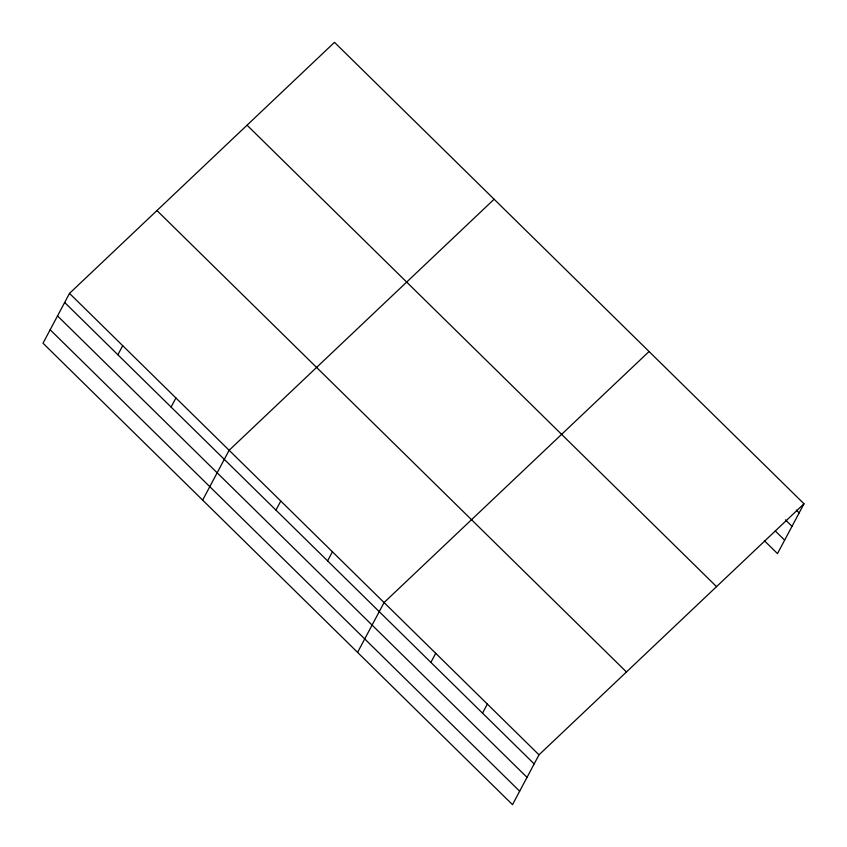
<?xml version="1.0" encoding="UTF-8"?>
<svg xmlns="http://www.w3.org/2000/svg" width="847" height="847" viewBox="0 0 847 847"><rect width="100%" height="100%" fill="white"/><g stroke="black" fill="none" stroke-linecap="round" stroke-linejoin="round"><path stroke-width="1.27" d="M69.507 293.39L43.006 343.215L512.509 804.65L538.999 754.825L803.994 503.785L334.491 42.35L69.507 293.39L538.999 754.825M117.881 354.766L122.709 345.682M171.094 407.058L175.922 397.984M202.645 500.101L229.135 450.276L494.119 199.236M275.953 510.116L280.781 501.032M327.598 560.873L332.426 551.789M357.572 652.381L384.072 602.556L649.056 351.516M430.879 662.386L435.718 653.312M482.525 713.153L487.364 704.069M803.994 503.785L777.493 553.61L764.354 540.693M796.349 510.106L799.166 512.869M785.444 519.857L792.009 526.315M775.259 530.942L784.65 540.164M247.038 125.197L716.541 586.632M156.949 210.543L626.452 671.978M64.668 302.474L534.171 763.909M57.522 315.91L527.025 777.355M50.164 329.769L519.656 791.204"/></g></svg>
